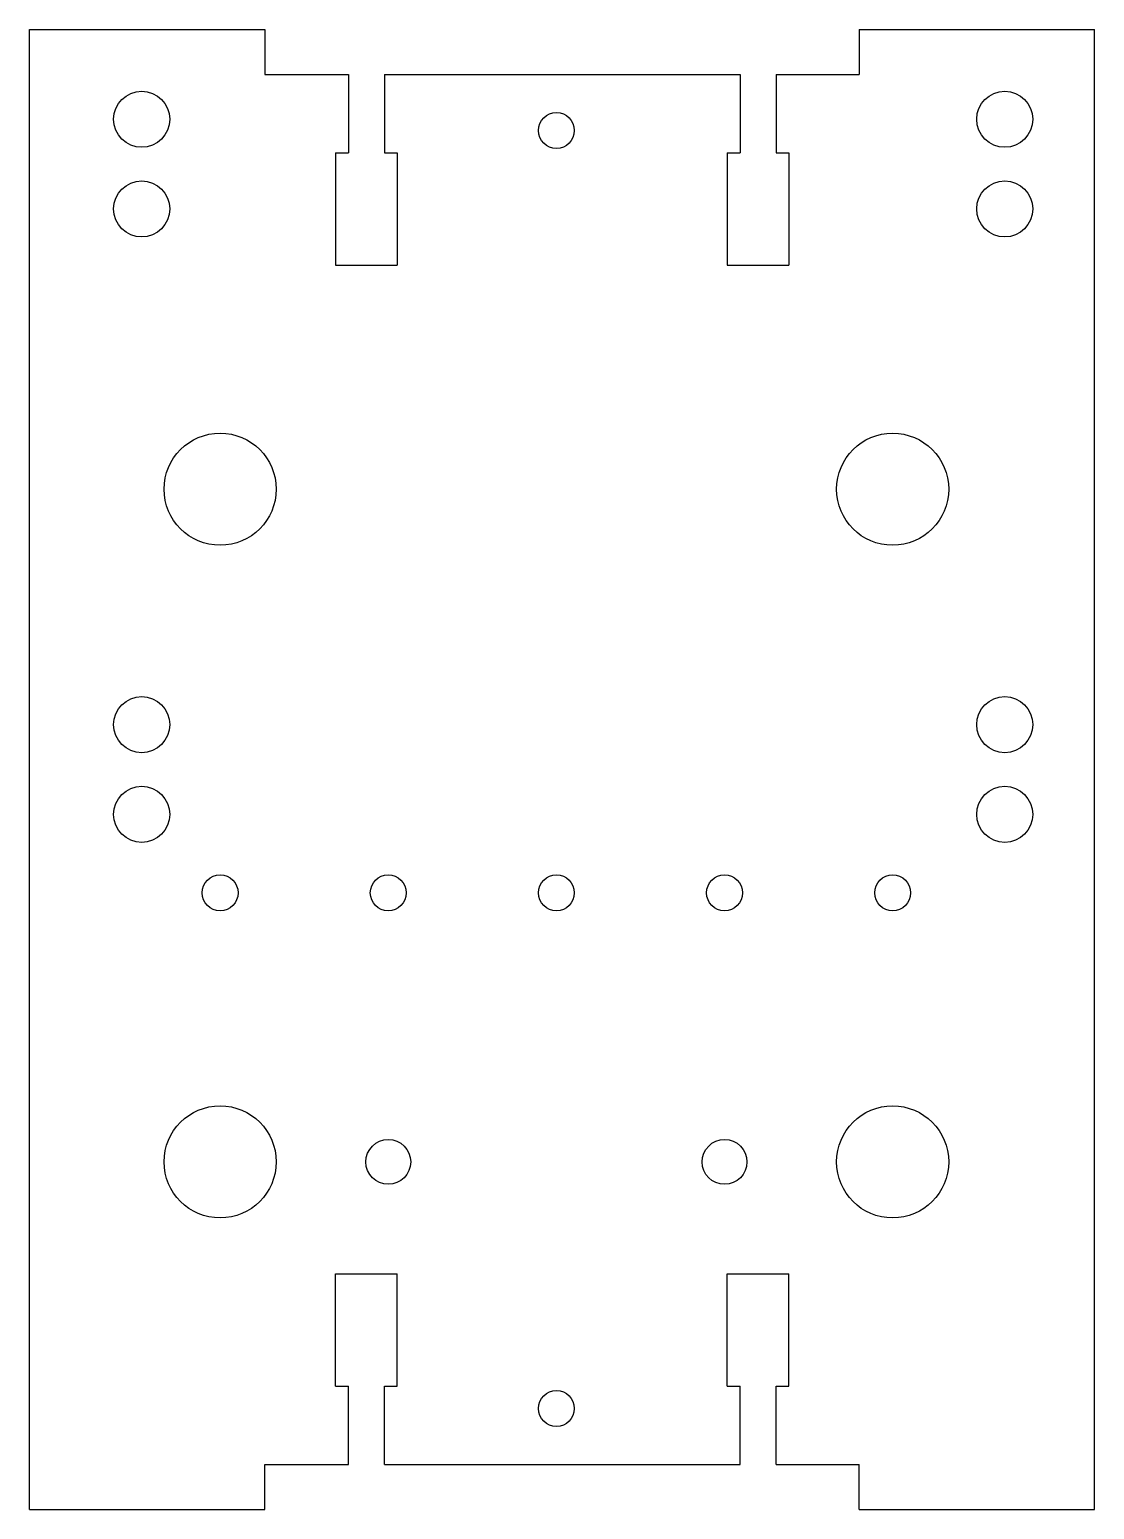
# Model space of a CAD drawing. Extents: x -52 to 43, y -66 to 66.
import ezdxf

# ---------------------------------------------------------------- set-up
doc = ezdxf.new("R2010")
doc.units = 0
doc.header["$MEASUREMENT"] = 0
doc.layers.get('0').update_dxf_attribs({"linetype": 'CONTINUOUS'})

msp = doc.modelspace()

# ---------------------------------------------------------------- linework, layer by layer
at = {"color": 0}
for p, q in [((-52, -66), (-52, 66)), ((-52, 66), (-31, 66)), ((-31, 66), (-31, 62)), ((22, 66), (43, 66)), ((22, 66), (22, 62)), ((43, -66), (43, 66)), ((-31, 62), (-23.55, 62)), ((-23.55, 62), (-23.55, 55)), ((-20.35, 62), (11.4, 62)), ((-20.35, 62), (-20.35, 55)), ((11.4, 62), (11.4, 55)), ((14.6, 62), (14.6, 55)), ((14.6, 62), (22, 62)), ((-24.7, 55), (-23.55, 55)), ((-24.7, 55), (-24.7, 45)), ((-20.35, 55), (-19.2, 55)), ((-19.2, 55), (-19.2, 45)), ((10.25, 55), (11.4, 55)), ((10.25, 55), (10.25, 45)), ((14.6, 55), (15.75, 55)), ((15.75, 55), (15.75, 45)), ((-24.7, 45), (-19.2, 45)), ((10.25, 45), (15.75, 45)), ((-24.7, -55), (-24.7, -45)), ((-24.7, -45), (-19.2, -45)), ((-19.2, -55), (-19.2, -45)), ((10.25, -55), (10.25, -45)), ((10.25, -45), (15.75, -45)), ((15.75, -55), (15.75, -45)), ((-24.7, -55), (-23.55, -55)), ((-23.55, -62), (-23.55, -55)), ((-20.35, -55), (-19.2, -55)), ((-20.35, -62), (-20.35, -55)), ((10.25, -55), (11.4, -55)), ((11.4, -62), (11.4, -55)), ((14.6, -62), (14.6, -55)), ((14.6, -55), (15.75, -55)), ((-31, -62), (-23.55, -62)), ((-31, -66), (-31, -62)), ((-20.35, -62), (11.4, -62)), ((14.6, -62), (22, -62)), ((22, -66), (22, -62)), ((-52, -66), (-31, -66)), ((22, -66), (43, -66))]:
    msp.add_line(p, q, dxfattribs=at)
for centre, radius in [((-42, 58), 2.5), ((35, 58), 2.5), ((-5, 57), 1.6), ((-42, 50), 2.5), ((35, 50), 2.5), ((-35, 25), 5), ((25, 25), 5), ((-42, 4), 2.5), ((35, 4), 2.5), ((-42, -4), 2.5), ((35, -4), 2.5), ((-35, -11), 1.6), ((-20, -11), 1.6), ((-5, -11), 1.6), ((10, -11), 1.6), ((25, -11), 1.6), ((-35, -35), 5), ((25, -35), 5), ((-20, -35), 2), ((10, -35), 2), ((-5, -57), 1.6)]:
    msp.add_circle(centre, radius, dxfattribs=at)

doc.saveas('drawing.dxf')
